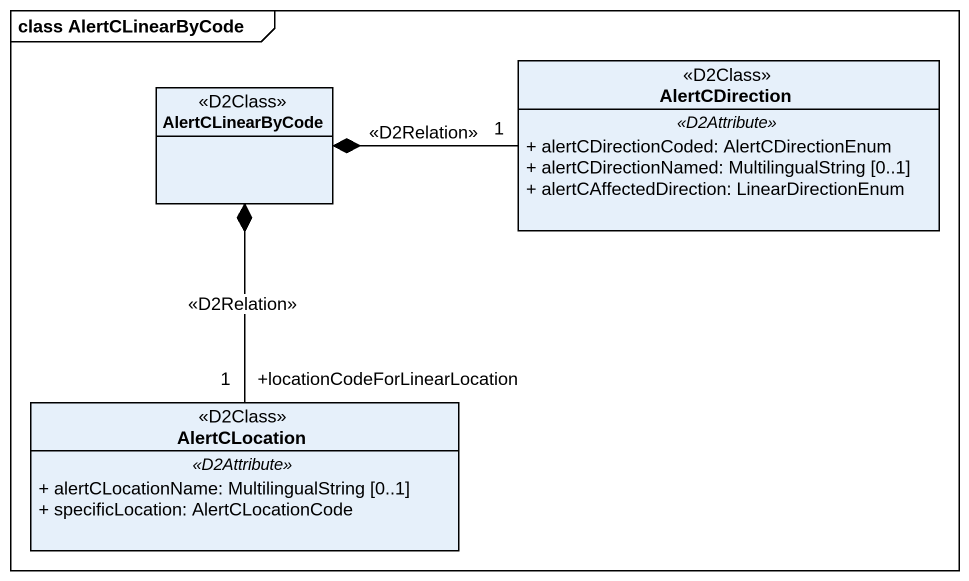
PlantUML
@startuml
mainframe class AlertCLinearByCode
hide circle
hide empty members
skinparam classAttributeIconSize 0
class AlertCDirection <<D2Class>> {
  .. <<D2Attribute>> ..
  + alertCDirectionCoded: AlertCDirectionEnum
  + alertCDirectionNamed: MultilingualString [0..1]
  + alertCAffectedDirection: LinearDirectionEnum
}
class AlertCLinearByCode <<D2Class>>
class AlertCLocation <<D2Class>> {
  .. <<D2Attribute>> ..
  + alertCLocationName: MultilingualString [0..1]
  + specificLocation: AlertCLocationCode
}
AlertCDirection "1" -left-* AlertCLinearByCode : <<D2Relation>>
AlertCLocation "+locationCodeForLinearLocation\n1" -up-* AlertCLinearByCode : <<D2Relation>>
@enduml
